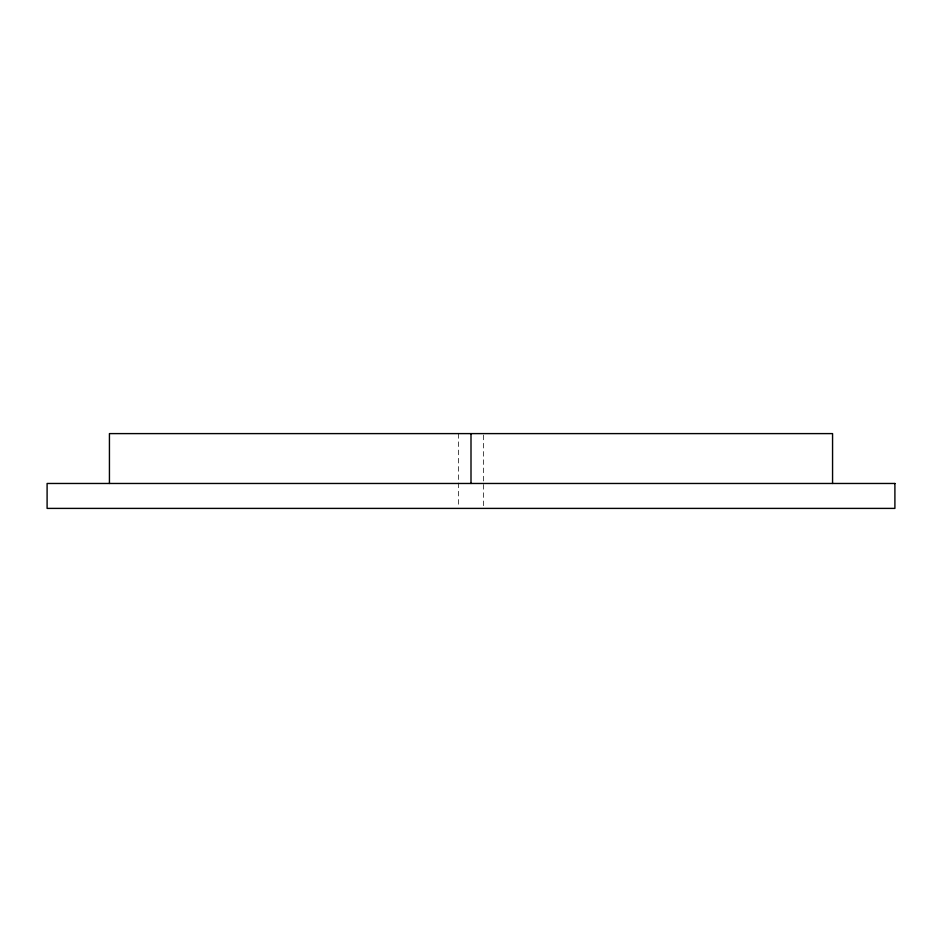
<?xml version="1.0" encoding="UTF-8"?>
<svg xmlns="http://www.w3.org/2000/svg" width="942" height="942" viewBox="0 0 942 942"><rect width="100%" height="100%" fill="white"/><g stroke="black" fill="none" stroke-linecap="round" stroke-linejoin="round"><path stroke-width="0.71" stroke-dasharray="4.71 3.53" d="M483.434 435.063L483.434 506.937M458.566 433.603L458.566 506.937"/><path stroke-width="1.41" d="M832.563 483.47L832.563 433.603L109.437 433.603L109.437 483.47M471 433.603L471 483.47M894.9 483.47L47.1 483.47L47.1 508.397L894.9 508.397L894.9 483.47"/></g></svg>
